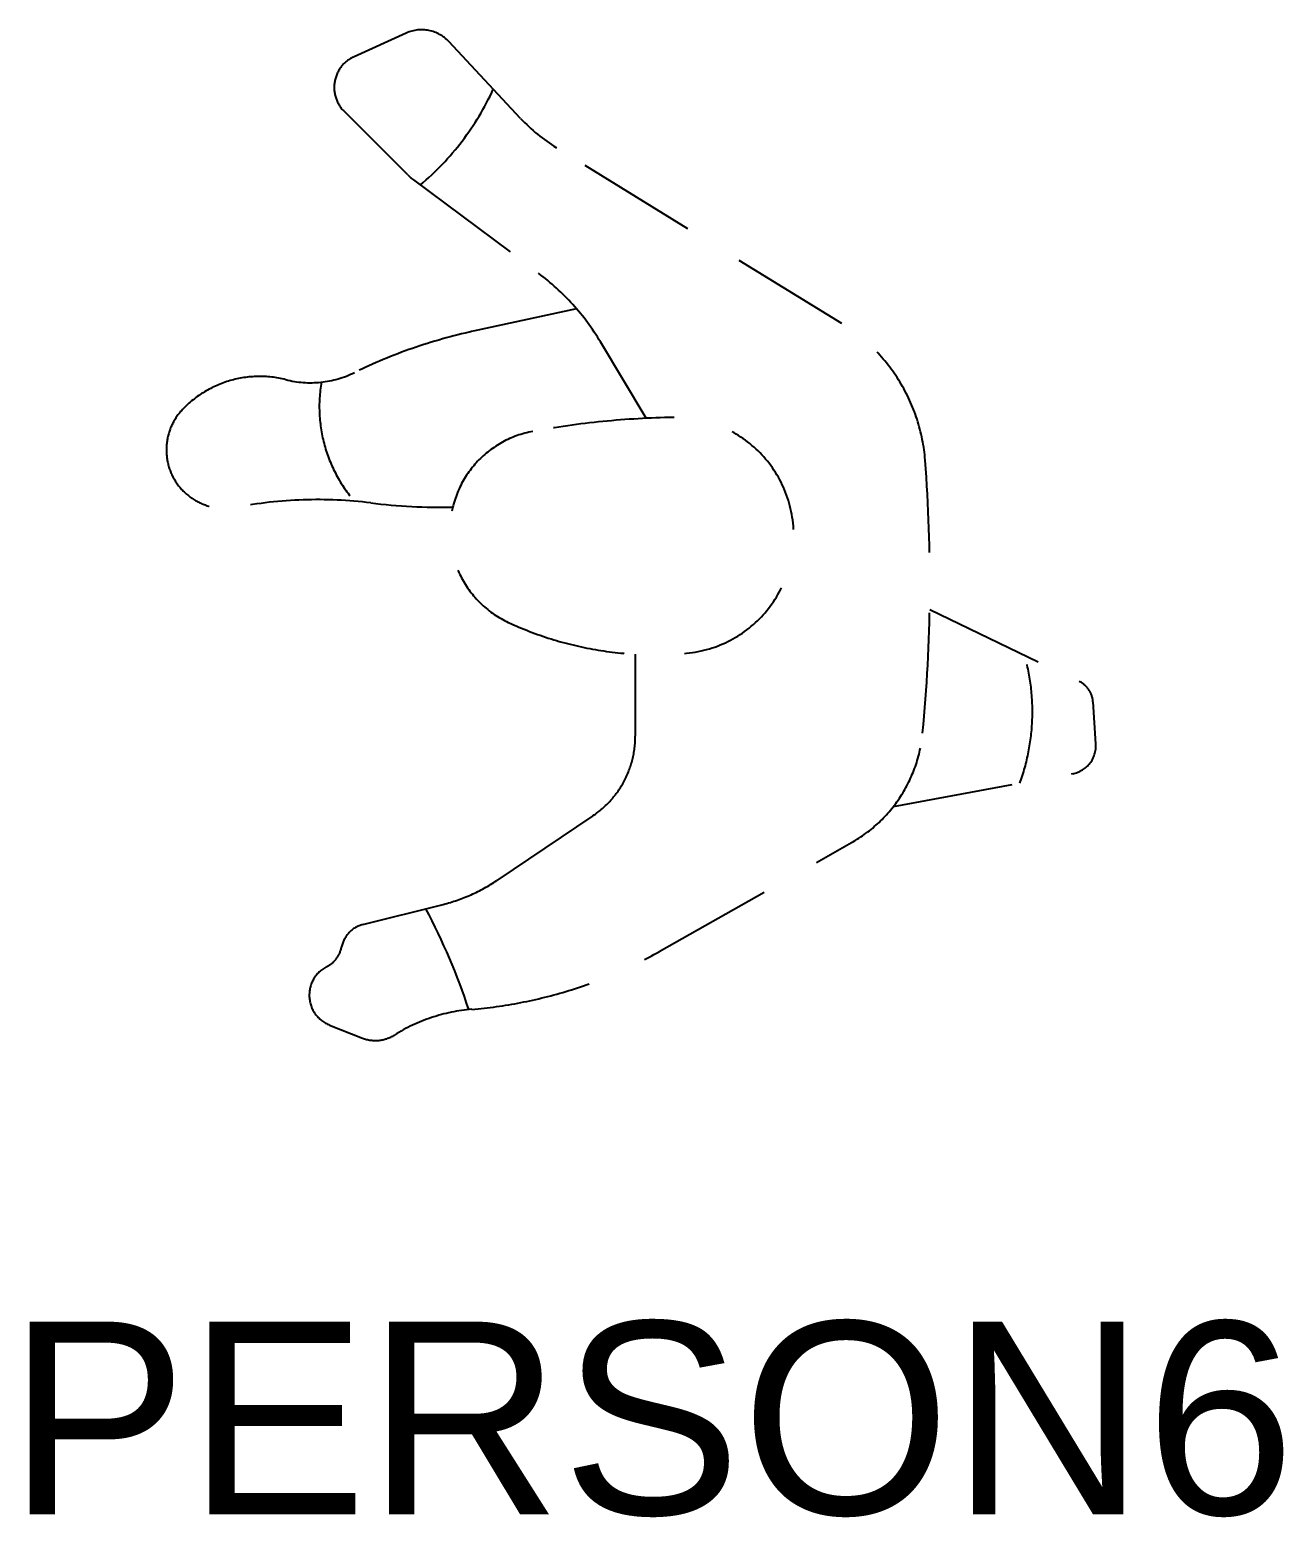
# Model space of a CAD drawing. Header units: millimetres. Extents: x 14385 to 129787, y 107826 to 186798.
# Drawn here: x 36629 to 37929, y 115610 to 117153 of the extents above; entities that cross this region are included whole.
import ezdxf
from ezdxf.enums import TextEntityAlignment as Align

# ---------------------------------------------------------------- set-up
doc = ezdxf.new("R2010")
doc.units = ezdxf.units.MM
doc.header["$LTSCALE"] = 1000
doc.linetypes.add('HIDDEN2', pattern=[0.1875, 0.125, -0.0625])
doc.styles.add('ar', font='arial.ttf')

msp = doc.modelspace()

# ---------------------------------------------------------------- linework, layer by layer
at = {"color": 59, "linetype": 'HIDDEN2'}
for p, q in [((37019.3, 117149.2), (36965.1, 117124.6)), ((37019.3, 117149.2), (36965.1, 117124.6)), ((37137.9, 117060.7), (37063.4, 117140.3)), ((37137.9, 117060.7), (37063.4, 117140.3)), ((37021, 117002), (36954.8, 117068)), ((37021, 117002), (36954.8, 117068)), ((37471, 116847.8), (37175, 117030.2)), ((37471, 116847.8), (37175, 117030.2)), ((37026.8, 116997), (37156.4, 116900)), ((37026.8, 116997), (37156.4, 116900)), ((37195.8, 116863.2), (37088.5, 116839.8)), ((37195.8, 116863.2), (37088.5, 116839.8)), ((37268.1, 116749.6), (37220.6, 116828.8)), ((37268.1, 116749.6), (37220.6, 116828.8)), ((37562.1, 116551.3), (37717.2, 116476.6)), ((37562.1, 116551.3), (37717.2, 116476.6)), ((37256.6, 116504.9), (37256.8, 116420)), ((37256.6, 116504.9), (37256.8, 116420)), ((37734.4, 116411.9), (37731.5, 116455.6)), ((37734.4, 116411.9), (37731.5, 116455.6)), ((37524.7, 116347.1), (37710.4, 116381.1)), ((37524.7, 116347.1), (37710.4, 116381.1)), ((37212.8, 116337.3), (37113.2, 116270.1)), ((37212.8, 116337.3), (37113.2, 116270.1)), ((37281.7, 116196.6), (37481.2, 116309.5)), ((37281.7, 116196.6), (37481.2, 116309.5)), ((36974.4, 116224.6), (37057.6, 116245.4)), ((36974.4, 116224.6), (37057.6, 116245.4)), ((36939.8, 116120.2), (36974, 116106.8)), ((36939.8, 116120.2), (36974, 116106.8))]:
    msp.add_line(p, q, dxfattribs=at)
for centre, radius, start, end in [((37035.2, 117114), 38.6, 43.0474, 114.3289), ((37035.2, 117114), 38.6, 43.0474, 114.3289), ((36979.5, 117092.8), 35, 114.3289, 225.0749), ((36979.5, 117092.8), 35, 114.3289, 225.0749), ((36846.3, 117213), 290.2, 310.2798, 335.1266), ((36846.3, 117213), 290.2, 310.2798, 335.1266), ((37269.7, 117183.8), 180.4, 223.0474, 238.3462), ((37269.7, 117183.8), 180.4, 223.0474, 238.3462), ((37059.4, 117040.5), 54.4, 225.0749, 233.1985), ((37059.4, 117040.5), 54.4, 225.0749, 233.1985), ((37007.7, 116701.2), 248.3, 30.9404, 53.1985), ((37007.7, 116701.2), 248.3, 30.9404, 53.1985), ((37375, 116692), 183, 4.4433, 58.3462), ((37375, 116692), 183, 4.4433, 58.3462), ((37203.6, 116311.2), 541, 102.2874, 116.0863), ((37203.6, 116311.2), 541, 102.2874, 116.0863), ((36919.8, 116890.9), 104.4, 255.8737, 296.0863), ((36919.8, 116890.9), 104.4, 255.8737, 296.0863), ((36867.3, 116682.3), 110.7, 75.8737, 136.3267), ((36867.3, 116682.3), 110.7, 75.8737, 136.3267), ((37079.3, 116761.6), 150.2, 170.2261, 220.722), ((37079.3, 116761.6), 150.2, 170.2261, 220.722), ((36831.2, 116716.8), 60.7, 136.3267, 280.8408), ((36831.2, 116716.8), 60.7, 136.3267, 280.8408), ((37311, 115862.8), 887.8, 90.9409, 100.4198), ((37311, 115862.8), 887.8, 90.9409, 100.4198), ((37298.5, 116628), 122.6, 275.35, 90.9409), ((37298.5, 116628), 122.6, 275.35, 90.9409), ((37169.4, 116632.9), 104.8, 100.4198, 245.01), ((37169.4, 116632.9), 104.8, 100.4198, 245.01), ((35926.2, 116579.4), 1636.1, 354.5146, 4.4433), ((35926.2, 116579.4), 1636.1, 354.5146, 4.4433), ((36927.2, 116215.5), 449.7, 82.9392, 100.8408), ((36927.2, 116215.5), 449.7, 82.9392, 100.8408), ((37053.6, 117236.3), 578.9, 262.9392, 271.3753), ((37053.6, 117236.3), 578.9, 262.9392, 271.3753), ((37276.5, 116862.7), 358.3, 245.01, 275.35), ((37276.5, 116862.7), 358.3, 245.01, 275.35), ((37452.3, 116445.2), 216.4, 339.9603, 15.7148), ((37452.3, 116445.2), 216.4, 339.9603, 15.7148), ((37706.3, 116453.9), 25.2, 3.8196, 64.2963), ((37706.3, 116453.9), 25.2, 3.8196, 64.2963), ((37157.3, 116419.8), 99.5, 303.9579, 0.1191), ((37157.3, 116419.8), 99.5, 303.9579, 0.1191), ((37409, 116437), 146.5, 299.4997, 354.5146), ((37409, 116437), 146.5, 299.4997, 354.5146), ((37705.1, 116409.9), 29.4, 280.3824, 3.8196), ((37705.1, 116409.9), 29.4, 280.3824, 3.8196), ((37015, 116416), 175.8, 284.0369, 303.9579), ((37015, 116416), 175.8, 284.0369, 303.9579), ((36448.1, 115927.3), 669.5, 18.1857, 27.9294), ((36448.1, 115927.3), 669.5, 18.1857, 27.9294), ((36981.7, 116195.5), 30, 104.0369, 168.997), ((36981.7, 116195.5), 30, 104.0369, 168.997), ((36923.7, 116206.8), 29.1, 297.0446, 348.997), ((36923.7, 116206.8), 29.1, 297.0446, 348.997), ((37047.3, 116610.9), 476.1, 274.8174, 299.4997), ((37047.3, 116610.9), 476.1, 274.8174, 299.4997), ((36952, 116151.2), 33.3, 117.0446, 248.5681), ((36952, 116151.2), 33.3, 117.0446, 248.5681), ((37102.3, 115957.5), 179.7, 94.8174, 122.0278), ((37102.3, 115957.5), 179.7, 94.8174, 122.0278), ((36987.5, 116141.1), 36.9, 248.5681, 302.0278), ((36987.5, 116141.1), 36.9, 248.5681, 302.0278)]:
    msp.add_arc(centre, radius, start, end, dxfattribs=at)

# ---------------------------------------------------------------- texts
at = {"style": 'ar'}
msp.add_text('PERSON6', height=200, dxfattribs=at).set_placement((37273.5, 115612.6), align=Align.CENTER)
msp.add_text('PERSON6', height=200, dxfattribs=at).set_placement((37273.5, 115612.6), align=Align.CENTER)

doc.saveas('drawing.dxf')
